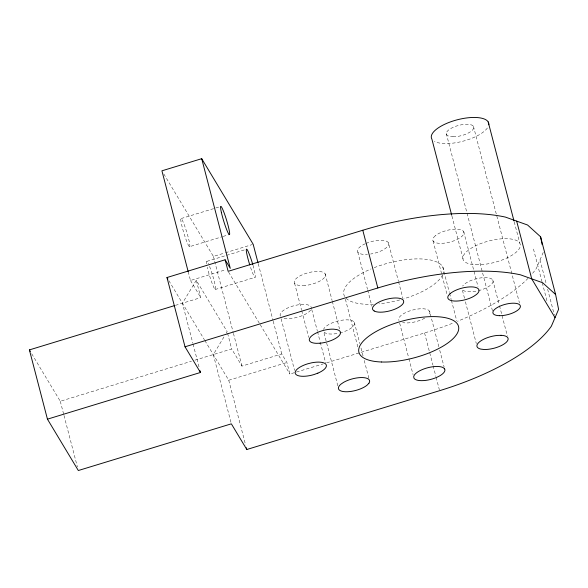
<?xml version="1.0" encoding="UTF-8"?>
<svg xmlns="http://www.w3.org/2000/svg" width="588" height="588" viewBox="0 0 588 588"><rect width="100%" height="100%" fill="white"/><g stroke="black" fill="none" stroke-linecap="round" stroke-linejoin="round"><path stroke-width="0.44" stroke-dasharray="2.94 2.21" d="M543.209 252.436L536.337 268.466A154.387 57.837 -14.6 0 1 531.155 274.993M226.233 333.175L227.159 331.654L196.274 280.292L182.42 303.21L192.827 343.171M223.925 336.998L213.304 354.571L231.113 422.941M181.207 218.53L214.943 208.24M215.803 207.976L220.992 206.388M189.424 246.725A14.796 1.507 73 0 0 184.963 226.718A14.796 1.507 73 0 0 181.56 224.44A14.796 1.507 73 0 0 189.424 246.725L222.286 236.692M223.153 236.427L229.21 234.583M163.809 173.967L213.4 256.419L224.645 252.994M225.505 252.73L252.318 244.549M206.947 261.329L246.732 249.187M188.182 271.641L190.49 280.491L225.946 269.671M215.157 289.524L254.942 277.382M175.422 305.348L200.787 297.609L196.274 280.292M31.737 353.792L60.285 401.259L191.445 361.238M194.944 360.172L231.672 348.963L241.962 366.089L281.748 353.947L286.9 362.509L289.906 374.049L323.128 363.913M204.881 340.562L228.747 380.252L286.9 362.509M326.627 362.847L424.565 332.962A154.387 57.837 -14.6 0 0 454.134 322.636M438.824 346.692L429.571 311.177L428.218 309.95A16.082 6.027 -14.6 0 0 411.049 310.493A16.082 6.027 -14.6 0 0 398.657 318.968L398.965 320.511M365.302 243.719A16.082 6.027 -14.6 0 0 357.783 252.031L359.136 253.259A16.082 6.027 -14.6 0 0 367.456 254.391M228.607 272.119L259.727 323.87M260.197 324.649L289.906 374.049M190.49 280.491L200.787 297.609M168.852 280.645L204.418 339.783M540.005 259.918L546.48 284.783M547.634 289.222L554.344 314.97M533.485 249.077L542.04 281.931M542.276 282.821L547.362 302.357M514.235 221.896L519.77 243.131M473.443 126.31L519.476 303.033M492.788 280.013L499.263 304.878M499.499 305.767L507.363 335.961M446.277 133.491L492.487 310.89M463.667 231.591L478.007 286.65M451.929 216.075L463.454 260.315M464.498 298.234L462.183 289.355A16.082 6.027 -14.6 0 0 465.843 291.405L468.937 291.766A16.082 6.027 -14.6 0 0 476.633 291.06M465.424 301.784L476.295 343.517M442.646 266.665L449.35 292.412M449.585 293.302L451.202 299.52M451.43 300.409L456.751 320.827M433.062 240.933L447.174 295.095M439.743 350.242L444.138 367.118M424.565 332.962L432.886 364.928M433.121 365.817L435.899 376.474M436.127 377.364L439.368 389.793M366.023 243.403A16.082 6.027 -14.6 0 1 388.389 242.697L398.333 280.88M398.568 281.77L402.964 298.638M399.656 323.172L408.682 357.805M408.91 358.695L413.077 374.681M357.783 252.031L367.5 289.325M367.728 290.215L371.895 306.201M354.292 322.275L359.841 343.583M360.995 348.022L363.31 356.909M364.237 360.459L368.86 378.216M345.406 299.211L357.894 347.163M325.171 273.854L332.11 300.49M332.338 301.379L339.511 328.905M337.791 385.779L323.687 331.61A16.082 6.027 -14.6 0 0 338.137 333.322M311.743 309.479L317.292 330.794M317.52 331.676L320.063 341.444M320.298 342.334L325.62 362.759M294.566 283.188L301.504 309.832M301.74 310.721L308.678 337.358M281.137 318.821L294.551 370.322M258.25 263.74L272.994 320.342M273.229 321.224L281.748 353.947M213.4 256.419L233.208 332.477M233.443 333.367L241.962 366.089M227.607 333.381L231.672 348.963M228.747 380.252L245.63 445.072M193.062 344.061L199.538 368.919M60.285 401.259L63.754 414.577M63.989 415.466L77.403 466.968M388.389 242.697L388.697 244.24A16.082 6.027 -14.6 0 1 370.609 254.031M374.218 267.658A51.465 19.279 -14.6 0 1 424.712 259.168A51.465 19.279 -14.6 0 1 443.021 273.949M442.676 274.758A51.465 19.279 -14.6 0 1 403.971 298.726M399.678 299.961A51.465 19.279 -14.6 0 1 378.937 303.82M373.417 304.224A51.465 19.279 -14.6 0 1 345.612 297.778M344.708 296.543A51.465 19.279 -14.6 0 1 371.057 268.936M339.768 332.962A16.082 6.027 -14.6 0 0 352.08 327.428L353.851 325.576A16.082 6.027 -14.6 0 0 347.53 319.857A16.082 6.027 -14.6 0 0 328.552 324.642L325.892 326.465A16.082 6.027 -14.6 0 0 323.51 329.5M429.571 311.177A16.082 6.027 -14.6 0 1 429.13 314.477M424.705 318.145A16.082 6.027 -14.6 0 1 402.626 322.562M478.264 290.7A16.082 6.027 -14.6 0 0 492.582 282.953A16.082 6.027 -14.6 0 0 486.033 277.602L482.351 277.72A16.082 6.027 -14.6 0 0 462.624 286.055M310.604 310.119A16.082 6.027 -14.6 0 1 302.813 315.447L298.961 316.836A16.082 6.027 -14.6 0 1 284.1 318.204M280.439 316.153A16.082 6.027 -14.6 0 1 292.53 306.135L296.595 305.113A16.082 6.027 -14.6 0 1 311.353 308.362M253.016 265.335A14.796 1.507 73 0 1 255.126 277.44A14.796 1.507 73 0 1 250.003 265.658M209.541 266.386A14.796 1.507 73 0 1 215.201 285.496A14.796 1.507 73 0 1 213.29 286.216A14.796 1.507 73 0 1 207.299 267.231M206.645 263.784A14.796 1.507 73 0 1 208.483 263.872M528.061 278.3A154.387 57.837 -14.6 0 1 457.457 321.305M487.379 127.993A29.591 11.084 -14.6 0 1 462.234 141.392A29.591 11.084 -14.6 0 1 434.378 141.363M435.274 235.781L433.51 237.633A16.082 6.027 -14.6 0 0 439.824 243.351A16.082 6.027 -14.6 0 0 458.802 238.559L461.462 236.744A16.082 6.027 -14.6 0 0 456.913 229.18A16.082 6.027 -14.6 0 0 435.274 235.781M305.003 285.489L301.321 285.606A16.082 6.027 -14.6 0 1 296.771 278.043A16.082 6.027 -14.6 0 1 318.417 271.435L321.511 271.803A16.082 6.027 -14.6 0 1 322.966 279.006A16.082 6.027 -14.6 0 1 305.003 285.489M452.988 136.761A14.149 5.299 -14.6 0 0 473.796 127.537A14.149 5.299 -14.6 0 0 453.326 127.243A14.149 5.299 -14.6 0 0 452.988 136.761M475.89 264.754A29.591 11.084 -14.6 0 0 520.336 245.968A29.591 11.084 -14.6 0 0 478.603 244.439A29.591 11.084 -14.6 0 0 475.89 264.754"/><path stroke-width="0.88" d="M258.022 262.858L253.185 244.285L201.706 158.686L161.921 170.821L188.182 271.641M174.555 305.613L29.4 349.904L47.444 419.163L200.464 372.476L185.022 346.795L166.977 277.529L225.123 259.786L230.275 268.349L201.706 158.686M47.444 419.163L78.329 470.525L231.349 423.83L246.791 449.511L439.596 390.682A154.387 57.837 -14.6 0 0 551.375 326.186L558.6 309.317L555.609 294.5L540.578 236.78L527.576 225.013L505.452 217.104A154.387 57.837 -14.6 0 0 362.789 230.246L228.137 271.333L225.123 259.786M185.022 346.795L377.827 287.966A154.387 57.837 -14.6 0 1 520.49 274.824L542.614 282.732L555.609 294.5M555.035 317.638L531.706 278.837L516.668 221.117M166.977 277.529L167.918 279.087M29.4 349.904L30.333 351.455M488.194 121.922L514.008 221.014M451.702 215.193L431.886 139.106A29.591 11.084 -14.6 0 1 457.846 119.636A29.591 11.084 -14.6 0 1 488.768 124.766M362.789 230.246L377.827 287.966M246.328 447.733L246.791 449.511M200.001 370.697L200.464 372.476M540.578 236.78L542.158 244.63M249.775 264.931A14.796 1.507 73 0 1 246.548 249.128A14.796 1.507 73 0 1 252.803 264.607M450.305 293.5L448.541 295.352A16.082 6.027 -14.6 0 0 454.855 301.063A16.082 6.027 -14.6 0 0 473.84 296.279L476.5 294.463A16.082 6.027 -14.6 0 0 471.944 286.9A16.082 6.027 -14.6 0 0 450.305 293.5M368.882 383.295L367.118 385.14A16.082 6.027 -14.6 0 1 345.479 391.748A16.082 6.027 -14.6 0 1 340.93 384.177L343.583 382.362A16.082 6.027 -14.6 0 1 362.568 377.577A16.082 6.027 -14.6 0 1 368.882 383.295M317.843 373.159L313.992 374.556A16.082 6.027 -14.6 0 1 295.477 373.872A16.082 6.027 -14.6 0 1 307.561 363.854L311.633 362.825A16.082 6.027 -14.6 0 1 326.083 364.538A16.082 6.027 -14.6 0 1 317.843 373.159M501.064 335.322L497.382 335.432A16.082 6.027 -14.6 0 0 479.426 341.922A16.082 6.027 -14.6 0 0 480.874 349.118L483.975 349.485A16.082 6.027 -14.6 0 0 505.614 342.885A16.082 6.027 -14.6 0 0 501.064 335.322M320.041 343.208L316.359 343.326A16.082 6.027 -14.6 0 1 311.809 335.763A16.082 6.027 -14.6 0 1 333.447 329.155L336.549 329.523A16.082 6.027 -14.6 0 1 337.997 336.726A16.082 6.027 -14.6 0 1 320.041 343.208M444.601 368.889L443.249 367.669A16.082 6.027 -14.6 0 0 426.087 368.213A16.082 6.027 -14.6 0 0 413.687 376.688L413.996 378.231A16.082 6.027 -14.6 0 0 432.518 378.907A16.082 6.027 -14.6 0 0 444.601 368.889M374.174 310.978L372.821 309.751A16.082 6.027 -14.6 0 1 384.905 299.733A16.082 6.027 -14.6 0 1 403.427 300.417L403.735 301.96A16.082 6.027 -14.6 0 1 391.336 310.435A16.082 6.027 -14.6 0 1 374.174 310.978M499.359 315.683A14.149 5.299 -14.6 0 0 520.395 306.576A14.149 5.299 -14.6 0 0 500.182 306.061A14.149 5.299 -14.6 0 0 499.359 315.683M381.369 361.995A51.465 19.279 -14.6 0 0 458.677 329.324A51.465 19.279 -14.6 0 0 386.095 326.656A51.465 19.279 -14.6 0 0 381.369 361.995M221.345 212.297A14.796 1.507 73 0 0 229.21 234.583A14.796 1.507 73 0 0 224.748 214.583A14.796 1.507 73 0 0 221.345 212.297"/></g></svg>
